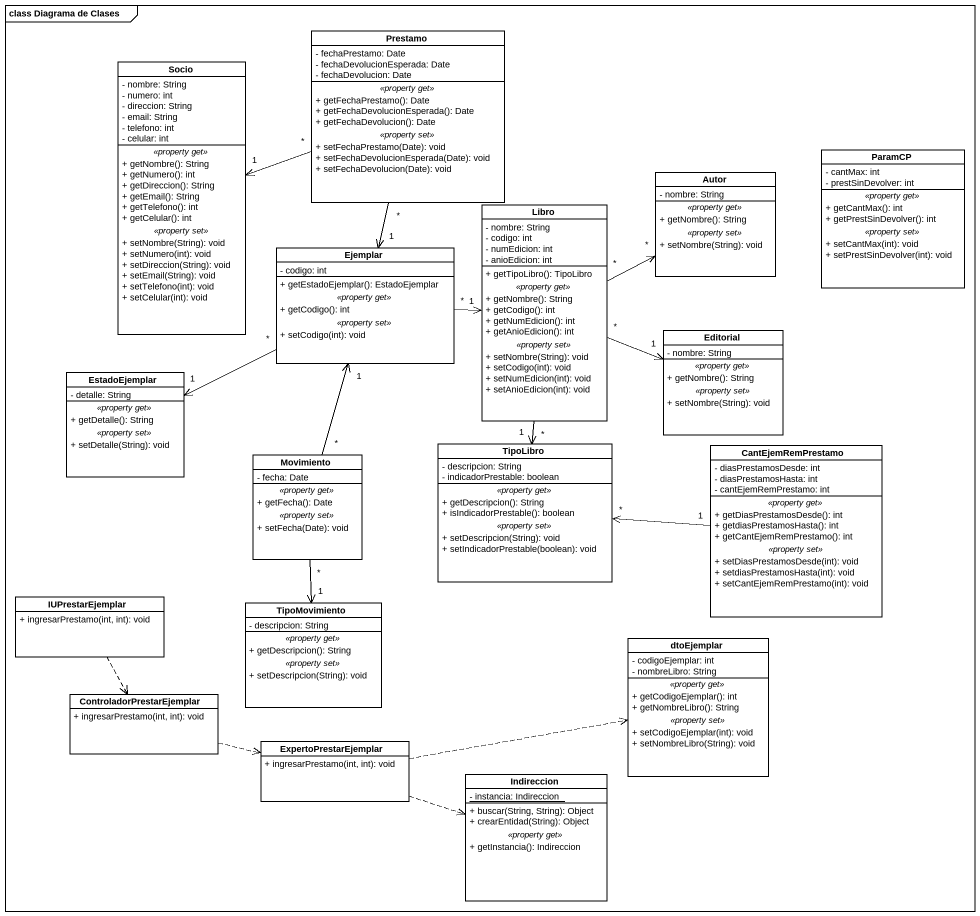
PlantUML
@startuml
mainframe class Diagrama de Clases
hide circle
hide empty members
skinparam classAttributeIconSize 0
class Socio {
  - nombre: String
  - numero: int
  - direccion: String
  - email: String
  - telefono: int
  - celular: int
  .. <<property get>> ..
  + getNombre(): String
  + getNumero(): int
  + getDireccion(): String
  + getEmail(): String
  + getTelefono(): int
  + getCelular(): int
  .. <<property set>> ..
  + setNombre(String): void
  + setNumero(int): void
  + setDireccion(String): void
  + setEmail(String): void
  + setTelefono(int): void
  + setCelular(int): void
}
class Prestamo {
  - fechaPrestamo: Date
  - fechaDevolucionEsperada: Date
  - fechaDevolucion: Date
  .. <<property get>> ..
  + getFechaPrestamo(): Date
  + getFechaDevolucionEsperada(): Date
  + getFechaDevolucion(): Date
  .. <<property set>> ..
  + setFechaPrestamo(Date): void
  + setFechaDevolucionEsperada(Date): void
  + setFechaDevolucion(Date): void
}
class Autor {
  - nombre: String
  .. <<property get>> ..
  + getNombre(): String
  .. <<property set>> ..
  + setNombre(String): void
}
class ParamCP {
  - cantMax: int
  - prestSinDevolver: int
  .. <<property get>> ..
  + getCantMax(): int
  + getPrestSinDevolver(): int
  .. <<property set>> ..
  + setCantMax(int): void
  + setPrestSinDevolver(int): void
}
class Libro {
  - nombre: String
  - codigo: int
  - numEdicion: int
  - anioEdicion: int
  --
  + getTipoLibro(): TipoLibro
  .. <<property get>> ..
  + getNombre(): String
  + getCodigo(): int
  + getNumEdicion(): int
  + getAnioEdicion(): int
  .. <<property set>> ..
  + setNombre(String): void
  + setCodigo(int): void
  + setNumEdicion(int): void
  + setAnioEdicion(int): void
}
class Ejemplar {
  - codigo: int
  --
  + getEstadoEjemplar(): EstadoEjemplar
  .. <<property get>> ..
  + getCodigo(): int
  .. <<property set>> ..
  + setCodigo(int): void
}
class Editorial {
  - nombre: String
  .. <<property get>> ..
  + getNombre(): String
  .. <<property set>> ..
  + setNombre(String): void
}
class EstadoEjemplar {
  - detalle: String
  .. <<property get>> ..
  + getDetalle(): String
  .. <<property set>> ..
  + setDetalle(String): void
}
class Movimiento {
  - fecha: Date
  .. <<property get>> ..
  + getFecha(): Date
  .. <<property set>> ..
  + setFecha(Date): void
}
class TipoLibro {
  - descripcion: String
  - indicadorPrestable: boolean
  .. <<property get>> ..
  + getDescripcion(): String
  + isIndicadorPrestable(): boolean
  .. <<property set>> ..
  + setDescripcion(String): void
  + setIndicadorPrestable(boolean): void
}
class CantEjemRemPrestamo {
  - diasPrestamosDesde: int
  - diasPrestamosHasta: int
  - cantEjemRemPrestamo: int
  .. <<property get>> ..
  + getDiasPrestamosDesde(): int
  + getdiasPrestamosHasta(): int
  + getCantEjemRemPrestamo(): int
  .. <<property set>> ..
  + setDiasPrestamosDesde(int): void
  + setdiasPrestamosHasta(int): void
  + setCantEjemRemPrestamo(int): void
}
class IUPrestarEjemplar {
  + ingresarPrestamo(int, int): void
}
class TipoMovimiento {
  - descripcion: String
  .. <<property get>> ..
  + getDescripcion(): String
  .. <<property set>> ..
  + setDescripcion(String): void
}
class dtoEjemplar {
  - codigoEjemplar: int
  - nombreLibro: String
  .. <<property get>> ..
  + getCodigoEjemplar(): int
  + getNombreLibro(): String
  .. <<property set>> ..
  + setCodigoEjemplar(int): void
  + setNombreLibro(String): void
}
class ControladorPrestarEjemplar {
  + ingresarPrestamo(int, int): void
}
class ExpertoPrestarEjemplar {
  + ingresarPrestamo(int, int): void
}
class Indireccion {
  {static} - instancia: Indireccion
  --
  + buscar(String, String): Object
  + crearEntidad(String): Object
  .. <<property get>> ..
  + getInstancia(): Indireccion
}
Prestamo "*" -left-> "1" Socio
Prestamo "*" --> "1" Ejemplar
Libro "*" -right-> "*" Autor
Libro "*" -right-> "1" Editorial
Libro "*" --> "1" TipoLibro
Ejemplar "*" -right-> "1" Libro
Ejemplar "*" -left-> "1" EstadoEjemplar
Movimiento "*" -up-> "1" Ejemplar
Movimiento "*" --> "1" TipoMovimiento
CantEjemRemPrestamo "1" -left-> "*" TipoLibro
IUPrestarEjemplar ..> ControladorPrestarEjemplar
ControladorPrestarEjemplar .right.> ExpertoPrestarEjemplar
ExpertoPrestarEjemplar .right.> dtoEjemplar
ExpertoPrestarEjemplar .right.> Indireccion
@enduml
